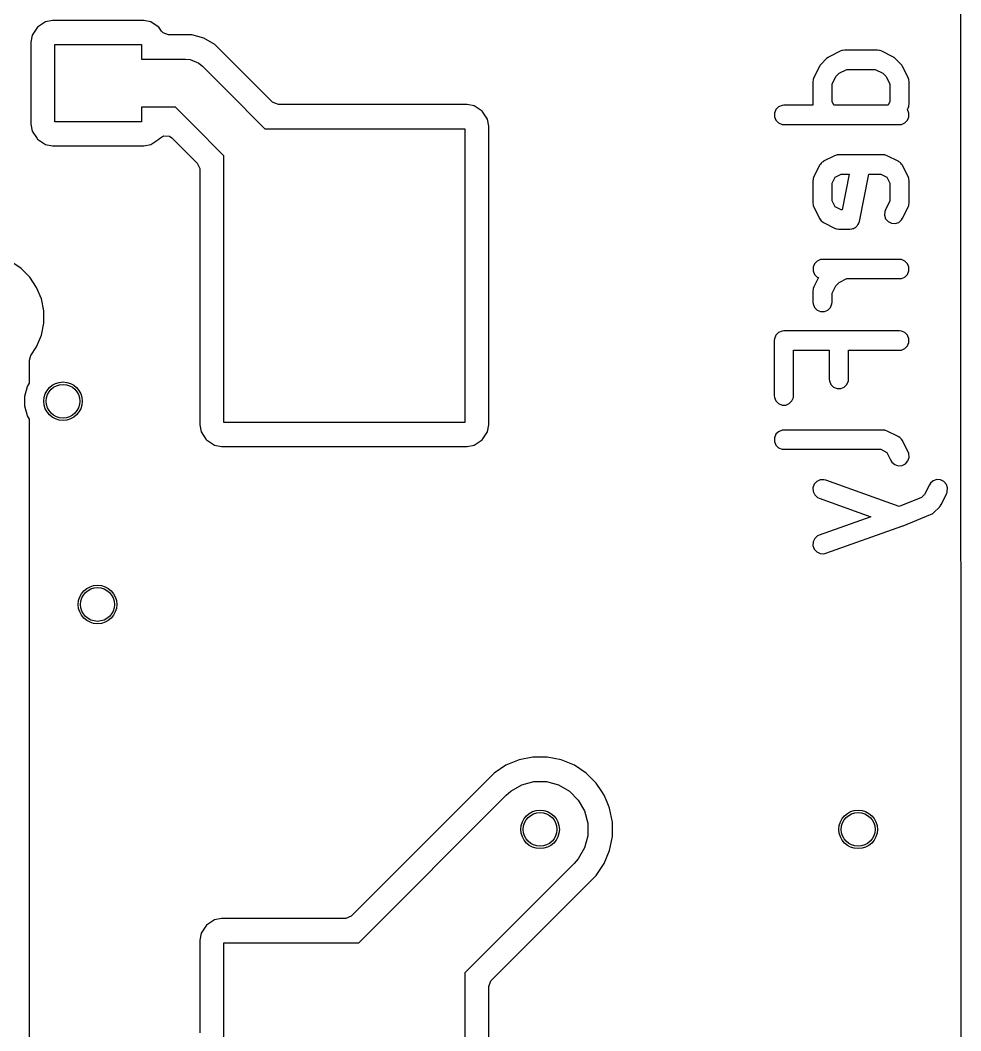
# Model space of a CAD drawing. Extents: x 4.82 to 6.81, y -4.86 to -2.87.
# Drawn here: x 6.4224 to 6.8069, y -4.3972 to -3.9842 of the extents above; entities that cross this region are included whole.
import ezdxf

# ---------------------------------------------------------------- set-up
doc = ezdxf.new("R2010")
doc.units = 0
doc.header["$MEASUREMENT"] = 0
doc.layers.add('BLACK', color=7, linetype='CONTINUOUS')

msp = doc.modelspace()

# ---------------------------------------------------------------- linework, layer by layer
at = {"layer": 'BLACK', "linetype": 'CONTINUOUS'}
for p, q in [((6.80671, -3.82458), (6.80671, -4.20496)), ((6.43271, -3.98488), (6.42944, -3.98706)), ((6.43558, -3.98431), (6.43271, -3.98488)), ((6.47296, -3.98431), (6.43558, -3.98431)), ((6.43558, -3.98431), (6.43558, -3.98431)), ((6.47584, -3.98488), (6.47296, -3.98431)), ((6.47296, -3.98431), (6.47296, -3.98431)), ((6.47839, -3.98659), (6.47584, -3.98488)), ((6.42944, -3.98706), (6.42727, -3.99033)), ((6.42944, -3.98706), (6.42944, -3.98706)), ((6.4791, -3.98706), (6.47839, -3.98659)), ((6.48017, -3.98866), (6.4791, -3.98706)), ((6.4791, -3.98706), (6.4791, -3.98706)), ((6.48083, -3.9894), (6.48017, -3.98866)), ((6.48308, -3.99022), (6.48083, -3.9894)), ((6.42727, -3.99033), (6.42669, -3.9932)), ((6.42669, -3.9932), (6.42669, -4.02664)), ((6.4925, -3.99022), (6.48308, -3.99022)), ((6.49751, -3.99156), (6.4925, -3.99022)), ((6.4925, -3.99022), (6.4925, -3.99022)), ((6.502, -3.99415), (6.49751, -3.99156)), ((6.49751, -3.99156), (6.49751, -3.99156)), ((6.43656, -4.02567), (6.43656, -3.99417)), ((6.43656, -3.99417), (6.47199, -3.99417)), ((6.47199, -3.99417), (6.47199, -4.00008)), ((6.5118, -4.00395), (6.502, -3.99415)), ((6.502, -3.99415), (6.502, -3.99415)), ((6.75755, -3.99689), (6.75305, -3.99914)), ((6.75827, -3.99661), (6.75755, -3.99689)), ((6.75841, -3.9966), (6.75827, -3.99661)), ((6.75854, -3.99655), (6.75841, -3.9966)), ((6.75931, -3.99647), (6.75854, -3.99655)), ((6.77281, -3.99647), (6.75931, -3.99647)), ((6.77358, -3.99655), (6.77281, -3.99647)), ((6.77371, -3.9966), (6.77358, -3.99655)), ((6.77385, -3.99661), (6.77371, -3.9966)), ((6.77457, -3.99689), (6.77385, -3.99661)), ((6.77907, -3.99914), (6.77457, -3.99689)), ((6.47199, -4.00008), (6.4899, -4.00008)), ((6.4899, -4.00008), (6.49182, -4.00027)), ((6.49182, -4.00027), (6.49537, -4.00174)), ((6.49537, -4.00174), (6.49537, -4.00174)), ((6.49537, -4.00174), (6.49686, -4.00296)), ((6.74978, -4.00212), (6.74953, -4.00243)), ((6.75203, -3.99987), (6.74978, -4.00212)), ((6.75233, -3.99963), (6.75203, -3.99987)), ((6.7524, -3.99955), (6.75233, -3.99963)), ((6.75252, -3.99947), (6.7524, -3.99955)), ((6.75262, -3.99938), (6.75252, -3.99947)), ((6.75272, -3.99934), (6.75262, -3.99938)), ((6.75305, -3.99914), (6.75272, -3.99934)), ((6.7794, -3.99934), (6.77907, -3.99914)), ((6.7795, -3.99938), (6.7794, -3.99934)), ((6.7796, -3.99947), (6.7795, -3.99938)), ((6.77972, -3.99955), (6.7796, -3.99947)), ((6.77979, -3.99963), (6.77972, -3.99955)), ((6.78009, -3.99987), (6.77979, -3.99963)), ((6.78234, -4.00212), (6.78009, -3.99987)), ((6.78259, -4.00243), (6.78234, -4.00212)), ((6.49686, -4.00296), (6.50686, -4.01296)), ((6.5255, -4.01765), (6.5118, -4.00395)), ((6.5118, -4.00395), (6.5118, -4.00395)), ((6.74904, -4.00315), (6.74679, -4.00765)), ((6.74925, -4.00282), (6.74904, -4.00315)), ((6.74929, -4.00272), (6.74925, -4.00282)), ((6.74938, -4.00261), (6.74929, -4.00272)), ((6.74945, -4.00249), (6.74938, -4.00261)), ((6.74953, -4.00243), (6.74945, -4.00249)), ((6.7558, -4.00724), (6.75714, -4.00589)), ((6.75714, -4.00589), (6.76024, -4.00435)), ((6.76024, -4.00435), (6.77188, -4.00435)), ((6.77188, -4.00435), (6.77498, -4.00589)), ((6.77498, -4.00589), (6.77632, -4.00724)), ((6.78267, -4.00249), (6.78259, -4.00243)), ((6.78274, -4.00261), (6.78267, -4.00249)), ((6.78283, -4.00272), (6.78274, -4.00261)), ((6.78287, -4.00282), (6.78283, -4.00272)), ((6.78308, -4.00315), (6.78287, -4.00282)), ((6.78533, -4.00765), (6.78308, -4.00315)), ((6.74645, -4.00864), (6.74638, -4.00941)), ((6.74638, -4.00941), (6.74638, -4.01841)), ((6.74651, -4.00851), (6.74645, -4.00864)), ((6.74652, -4.00837), (6.74651, -4.00851)), ((6.74679, -4.00765), (6.74652, -4.00837)), ((6.75425, -4.01034), (6.7558, -4.00724)), ((6.75425, -4.01748), (6.75425, -4.01034)), ((6.77632, -4.00724), (6.77787, -4.01034)), ((6.77787, -4.01034), (6.77787, -4.01748)), ((6.78561, -4.00837), (6.78533, -4.00765)), ((6.78562, -4.00851), (6.78561, -4.00837)), ((6.78567, -4.00864), (6.78562, -4.00851)), ((6.78575, -4.00941), (6.78567, -4.00864)), ((6.78575, -4.01841), (6.78575, -4.00941)), ((6.50686, -4.01296), (6.52244, -4.02854)), ((6.52573, -4.01786), (6.5255, -4.01765)), ((6.52798, -4.01868), (6.52573, -4.01786)), ((6.60509, -4.01868), (6.52798, -4.01868)), ((6.60796, -4.01925), (6.60509, -4.01868)), ((6.60509, -4.01868), (6.60509, -4.01868)), ((6.74638, -4.01841), (6.74643, -4.01897)), ((6.755, -4.01897), (6.75425, -4.01748)), ((6.77787, -4.01748), (6.77713, -4.01897)), ((6.78567, -4.01917), (6.78575, -4.01841)), ((6.48582, -4.01976), (6.47199, -4.01976)), ((6.47199, -4.01976), (6.47199, -4.02567)), ((6.49294, -4.02688), (6.48582, -4.01976)), ((6.61122, -4.02143), (6.60796, -4.01925)), ((6.6134, -4.0247), (6.61122, -4.02143)), ((6.61122, -4.02143), (6.61122, -4.02143)), ((6.73129, -4.02072), (6.7307, -4.02214)), ((6.7307, -4.02214), (6.7307, -4.02367)), ((6.73238, -4.01963), (6.73129, -4.02072)), ((6.7338, -4.01904), (6.73238, -4.01963)), ((6.73456, -4.01897), (6.7338, -4.01904)), ((6.74643, -4.01897), (6.73456, -4.01897)), ((6.77713, -4.01897), (6.755, -4.01897)), ((6.78506, -4.0207), (6.78533, -4.02017)), ((6.78508, -4.02072), (6.78506, -4.0207)), ((6.78567, -4.02214), (6.78508, -4.02072)), ((6.78533, -4.02017), (6.78561, -4.01945)), ((6.78561, -4.01945), (6.78562, -4.01931)), ((6.78562, -4.01931), (6.78567, -4.01917)), ((6.78567, -4.02367), (6.78567, -4.02214)), ((6.42669, -4.02664), (6.42727, -4.02952)), ((6.47199, -4.02567), (6.43656, -4.02567)), ((6.50569, -4.03963), (6.49294, -4.02688)), ((6.61398, -4.02757), (6.6134, -4.0247)), ((6.6134, -4.0247), (6.6134, -4.0247)), ((6.6134, -4.0247), (6.6134, -4.0247)), ((6.7307, -4.02367), (6.73129, -4.02509)), ((6.73129, -4.02509), (6.73238, -4.02618)), ((6.73238, -4.02618), (6.7338, -4.02677)), ((6.7338, -4.02677), (6.73456, -4.02684)), ((6.73456, -4.02684), (6.78181, -4.02684)), ((6.78181, -4.02684), (6.78258, -4.02677)), ((6.78258, -4.02677), (6.784, -4.02618)), ((6.784, -4.02618), (6.78508, -4.02509)), ((6.78508, -4.02509), (6.78567, -4.02367)), ((6.42727, -4.02952), (6.42727, -4.02952)), ((6.42727, -4.02952), (6.42928, -4.03254)), ((6.52244, -4.02854), (6.60411, -4.02854)), ((6.60411, -4.02854), (6.60411, -4.14862)), ((6.61398, -4.14959), (6.61398, -4.02757)), ((6.42928, -4.03254), (6.42944, -4.03278)), ((6.42944, -4.03278), (6.43271, -4.03496)), ((6.43271, -4.03496), (6.43558, -4.03553)), ((6.47296, -4.03553), (6.47584, -4.03496)), ((6.47584, -4.03496), (6.4791, -4.03278)), ((6.4791, -4.03278), (6.47934, -4.03254)), ((6.4791, -4.03278), (6.4791, -4.03278)), ((6.47934, -4.03254), (6.4794, -4.0326)), ((6.4794, -4.0326), (6.48098, -4.03144)), ((6.48098, -4.03144), (6.48337, -4.0316)), ((6.48337, -4.0316), (6.48444, -4.03232)), ((6.48444, -4.03232), (6.4948, -4.04269)), ((6.43558, -4.03553), (6.43558, -4.03553)), ((6.43558, -4.03553), (6.47296, -4.03553)), ((6.47296, -4.03553), (6.47296, -4.03553)), ((6.75602, -4.03936), (6.7553, -4.03963)), ((6.75616, -4.03935), (6.75602, -4.03936)), ((6.75629, -4.03929), (6.75616, -4.03935)), ((6.75706, -4.03922), (6.75629, -4.03929)), ((6.77506, -4.03922), (6.75706, -4.03922)), ((6.77583, -4.03929), (6.77506, -4.03922)), ((6.77596, -4.03935), (6.77583, -4.03929)), ((6.7761, -4.03936), (6.77596, -4.03935)), ((6.77682, -4.03963), (6.7761, -4.03936)), ((6.4948, -4.04269), (6.49581, -4.04486)), ((6.50569, -4.14862), (6.50569, -4.03963)), ((6.74912, -4.04351), (6.74904, -4.04364)), ((6.74914, -4.04345), (6.74912, -4.04351)), ((6.74921, -4.04338), (6.74914, -4.04345)), ((6.74945, -4.04299), (6.74921, -4.04338)), ((6.74983, -4.04267), (6.74945, -4.04299)), ((6.75015, -4.04229), (6.74983, -4.04267)), ((6.75054, -4.04205), (6.75015, -4.04229)), ((6.75061, -4.04198), (6.75054, -4.04205)), ((6.75067, -4.04196), (6.75061, -4.04198)), ((6.7508, -4.04188), (6.75067, -4.04196)), ((6.7553, -4.03963), (6.7508, -4.04188)), ((6.78132, -4.04188), (6.77682, -4.03963)), ((6.78145, -4.04196), (6.78132, -4.04188)), ((6.78151, -4.04198), (6.78145, -4.04196)), ((6.78158, -4.04205), (6.78151, -4.04198)), ((6.78197, -4.04229), (6.78158, -4.04205)), ((6.7823, -4.04267), (6.78197, -4.04229)), ((6.78267, -4.04299), (6.7823, -4.04267)), ((6.78291, -4.04338), (6.78267, -4.04299)), ((6.78298, -4.04345), (6.78291, -4.04338)), ((6.783, -4.04351), (6.78298, -4.04345)), ((6.78308, -4.04364), (6.783, -4.04351)), ((6.49581, -4.04486), (6.49583, -4.04516)), ((6.49583, -4.04516), (6.49583, -4.14959)), ((6.74904, -4.04364), (6.74679, -4.04814)), ((6.7555, -4.04834), (6.75799, -4.04709)), ((6.75799, -4.04709), (6.76126, -4.04709)), ((6.76126, -4.04709), (6.75833, -4.06171)), ((6.76542, -4.06642), (6.76929, -4.04709)), ((6.76929, -4.04709), (6.77413, -4.04709)), ((6.77413, -4.04709), (6.77662, -4.04834)), ((6.78533, -4.04814), (6.78308, -4.04364)), ((6.74645, -4.04913), (6.74638, -4.0499)), ((6.74638, -4.0499), (6.74638, -4.0589)), ((6.74651, -4.049), (6.74645, -4.04913)), ((6.74652, -4.04886), (6.74651, -4.049)), ((6.74679, -4.04814), (6.74652, -4.04886)), ((6.75425, -4.05083), (6.7555, -4.04834)), ((6.75425, -4.05797), (6.75425, -4.05083)), ((6.77662, -4.04834), (6.77787, -4.05083)), ((6.77787, -4.05083), (6.77787, -4.05797)), ((6.78561, -4.04886), (6.78533, -4.04814)), ((6.78562, -4.049), (6.78561, -4.04886)), ((6.78567, -4.04913), (6.78562, -4.049)), ((6.78575, -4.0499), (6.78567, -4.04913)), ((6.78575, -4.0589), (6.78575, -4.0499)), ((6.74638, -4.0589), (6.74645, -4.05967)), ((6.74645, -4.05967), (6.74651, -4.0598)), ((6.74651, -4.0598), (6.74652, -4.05994)), ((6.74652, -4.05994), (6.74679, -4.06066)), ((6.7555, -4.06047), (6.75425, -4.05797)), ((6.77787, -4.05797), (6.77604, -4.06164)), ((6.78533, -4.06066), (6.78561, -4.05994)), ((6.78561, -4.05994), (6.78562, -4.0598)), ((6.78562, -4.0598), (6.78567, -4.05967)), ((6.78567, -4.05967), (6.78575, -4.0589)), ((6.74679, -4.06066), (6.74904, -4.06516)), ((6.75799, -4.06171), (6.7555, -4.06047)), ((6.75833, -4.06171), (6.75799, -4.06171)), ((6.77576, -4.06236), (6.77565, -4.06389)), ((6.77565, -4.06389), (6.77614, -4.06535)), ((6.77604, -4.06164), (6.77576, -4.06236)), ((6.78308, -4.06516), (6.78533, -4.06066)), ((6.74904, -4.06516), (6.74912, -4.06529)), ((6.74912, -4.06529), (6.74914, -4.06535)), ((6.74914, -4.06535), (6.74921, -4.06543)), ((6.74921, -4.06543), (6.74945, -4.06581)), ((6.74945, -4.06581), (6.74983, -4.06614)), ((6.74983, -4.06614), (6.75015, -4.06651)), ((6.75015, -4.06651), (6.75054, -4.06676)), ((6.75054, -4.06676), (6.75061, -4.06682)), ((6.75061, -4.06682), (6.75067, -4.06684)), ((6.75067, -4.06684), (6.7508, -4.06692)), ((6.7508, -4.06692), (6.7553, -4.06917)), ((6.76434, -4.06844), (6.76456, -4.06811)), ((6.76456, -4.06811), (6.76483, -4.06784)), ((6.76483, -4.06784), (6.76498, -4.06748)), ((6.76498, -4.06748), (6.7652, -4.06716)), ((6.7652, -4.06716), (6.76542, -4.06642)), ((6.76542, -4.06642), (6.76542, -4.06642)), ((6.76542, -4.06642), (6.76542, -4.06642)), ((6.76542, -4.06642), (6.76542, -4.06642)), ((6.77614, -4.06535), (6.77715, -4.06651)), ((6.77715, -4.06651), (6.77852, -4.0672)), ((6.77852, -4.0672), (6.78005, -4.06731)), ((6.78005, -4.06731), (6.78151, -4.06682)), ((6.78151, -4.06682), (6.78267, -4.06581)), ((6.78267, -4.06581), (6.78308, -4.06516)), ((6.7553, -4.06917), (6.75602, -4.06945)), ((6.75602, -4.06945), (6.75616, -4.06946)), ((6.75616, -4.06946), (6.75629, -4.06951)), ((6.75629, -4.06951), (6.75706, -4.06959)), ((6.75706, -4.06959), (6.76156, -4.06959)), ((6.76156, -4.06959), (6.76233, -4.06951)), ((6.76156, -4.06959), (6.76156, -4.06959)), ((6.76233, -4.06951), (6.76269, -4.06936)), ((6.76269, -4.06936), (6.76306, -4.06929)), ((6.76306, -4.06929), (6.76339, -4.06907)), ((6.76339, -4.06907), (6.76375, -4.06892)), ((6.76375, -4.06892), (6.76402, -4.06865)), ((6.76402, -4.06865), (6.76434, -4.06844)), ((6.42276, -4.08562), (6.41857, -4.08282)), ((6.74704, -4.08371), (6.74645, -4.08513)), ((6.74813, -4.08262), (6.74704, -4.08371)), ((6.74954, -4.08204), (6.74813, -4.08262)), ((6.75031, -4.08196), (6.74954, -4.08204)), ((6.78181, -4.08196), (6.75031, -4.08196)), ((6.78258, -4.08204), (6.78181, -4.08196)), ((6.784, -4.08262), (6.78258, -4.08204)), ((6.78508, -4.08371), (6.784, -4.08262)), ((6.78567, -4.08513), (6.78508, -4.08371)), ((6.42633, -4.08919), (6.42276, -4.08562)), ((6.74645, -4.08513), (6.74645, -4.08667)), ((6.74645, -4.08667), (6.74704, -4.08809)), ((6.74704, -4.08809), (6.74813, -4.08917)), ((6.784, -4.08917), (6.78508, -4.08809)), ((6.78508, -4.08809), (6.78567, -4.08667)), ((6.78567, -4.08667), (6.78567, -4.08513)), ((6.42913, -4.09338), (6.42633, -4.08919)), ((6.74866, -4.08939), (6.74679, -4.09314)), ((6.74813, -4.08917), (6.74866, -4.08939)), ((6.75425, -4.09583), (6.7558, -4.09273)), ((6.7558, -4.09273), (6.75714, -4.09138)), ((6.75714, -4.09138), (6.76024, -4.08983)), ((6.76024, -4.08983), (6.78181, -4.08983)), ((6.78181, -4.08983), (6.78258, -4.08976)), ((6.78258, -4.08976), (6.784, -4.08917)), ((6.43106, -4.09804), (6.42913, -4.09338)), ((6.74645, -4.09413), (6.74638, -4.0949)), ((6.74638, -4.0949), (6.74638, -4.0994)), ((6.74651, -4.094), (6.74645, -4.09413)), ((6.74652, -4.09386), (6.74651, -4.094)), ((6.74679, -4.09314), (6.74652, -4.09386)), ((6.75425, -4.0994), (6.75425, -4.09583)), ((6.43205, -4.10299), (6.43106, -4.09804)), ((6.74638, -4.0994), (6.74645, -4.10016)), ((6.74645, -4.10016), (6.74704, -4.10158)), ((6.75359, -4.10158), (6.75417, -4.10016)), ((6.75417, -4.10016), (6.75425, -4.0994)), ((6.43205, -4.10803), (6.43205, -4.10299)), ((6.74704, -4.10158), (6.74813, -4.10267)), ((6.74813, -4.10267), (6.74954, -4.10326)), ((6.74954, -4.10326), (6.75108, -4.10326)), ((6.75108, -4.10326), (6.7525, -4.10267)), ((6.7525, -4.10267), (6.75359, -4.10158)), ((6.43106, -4.11298), (6.43205, -4.10803)), ((6.42913, -4.11764), (6.43106, -4.11298)), ((6.73129, -4.11296), (6.7307, -4.11438)), ((6.73238, -4.11187), (6.73129, -4.11296)), ((6.7338, -4.11128), (6.73238, -4.11187)), ((6.73456, -4.11121), (6.7338, -4.11128)), ((6.78181, -4.11121), (6.73456, -4.11121)), ((6.78258, -4.11128), (6.78181, -4.11121)), ((6.784, -4.11187), (6.78258, -4.11128)), ((6.78508, -4.11296), (6.784, -4.11187)), ((6.78567, -4.11438), (6.78508, -4.11296)), ((6.42673, -4.12124), (6.42913, -4.11764)), ((6.7307, -4.11438), (6.73063, -4.11514)), ((6.73063, -4.11514), (6.73063, -4.13764)), ((6.784, -4.11842), (6.78508, -4.11733)), ((6.78508, -4.11733), (6.78567, -4.11591)), ((6.78567, -4.11591), (6.78567, -4.11438)), ((6.42614, -4.12318), (6.42673, -4.12124)), ((6.7385, -4.13764), (6.7385, -4.11908)), ((6.7385, -4.11908), (6.75312, -4.11908)), ((6.75312, -4.11908), (6.75312, -4.13089)), ((6.761, -4.13089), (6.761, -4.11908)), ((6.761, -4.11908), (6.78181, -4.11908)), ((6.78181, -4.11908), (6.78258, -4.11901)), ((6.78258, -4.11901), (6.784, -4.11842)), ((6.42614, -4.13253), (6.42614, -4.12318)), ((6.42429, -4.13787), (6.42535, -4.13389)), ((6.42535, -4.13389), (6.42614, -4.13253)), ((6.75312, -4.13089), (6.7532, -4.13166)), ((6.7532, -4.13166), (6.75379, -4.13308)), ((6.75379, -4.13308), (6.75487, -4.13417)), ((6.75487, -4.13417), (6.75629, -4.13475)), ((6.75783, -4.13475), (6.75925, -4.13417)), ((6.75925, -4.13417), (6.76034, -4.13308)), ((6.76034, -4.13308), (6.76092, -4.13166)), ((6.76092, -4.13166), (6.761, -4.13089)), ((6.42429, -4.14198), (6.42429, -4.13787)), ((6.73063, -4.13764), (6.7307, -4.13841)), ((6.7307, -4.13841), (6.73129, -4.13983)), ((6.73784, -4.13983), (6.73843, -4.13841)), ((6.73843, -4.13841), (6.7385, -4.13764)), ((6.75629, -4.13475), (6.75783, -4.13475)), ((6.42535, -4.14595), (6.42429, -4.14198)), ((6.73129, -4.13983), (6.73238, -4.14091)), ((6.73238, -4.14091), (6.7338, -4.1415)), ((6.7338, -4.1415), (6.73533, -4.1415)), ((6.73533, -4.1415), (6.73675, -4.14091)), ((6.73675, -4.14091), (6.73784, -4.13983)), ((6.42614, -4.14732), (6.42535, -4.14595)), ((6.42614, -4.43102), (6.42614, -4.14732)), ((6.49583, -4.14959), (6.4964, -4.15247)), ((6.60411, -4.14862), (6.50569, -4.14862)), ((6.6134, -4.15247), (6.61398, -4.14959)), ((6.4964, -4.15247), (6.4964, -4.15247)), ((6.4964, -4.15247), (6.49834, -4.15538)), ((6.61122, -4.15573), (6.6134, -4.15247)), ((6.73129, -4.15345), (6.7307, -4.15487)), ((6.7307, -4.15487), (6.7307, -4.15641)), ((6.73238, -4.15237), (6.73129, -4.15345)), ((6.7338, -4.15178), (6.73238, -4.15237)), ((6.73456, -4.1517), (6.7338, -4.15178)), ((6.77506, -4.1517), (6.73456, -4.1517)), ((6.77583, -4.15178), (6.77506, -4.1517)), ((6.77596, -4.15183), (6.77583, -4.15178)), ((6.7761, -4.15184), (6.77596, -4.15183)), ((6.77682, -4.15212), (6.7761, -4.15184)), ((6.78132, -4.15437), (6.77682, -4.15212)), ((6.78145, -4.15445), (6.78132, -4.15437)), ((6.78151, -4.15447), (6.78145, -4.15445)), ((6.78158, -4.15453), (6.78151, -4.15447)), ((6.78197, -4.15478), (6.78158, -4.15453)), ((6.7823, -4.15515), (6.78197, -4.15478)), ((6.49834, -4.15538), (6.49858, -4.15573)), ((6.49858, -4.15573), (6.50184, -4.15791)), ((6.50184, -4.15791), (6.50472, -4.15848)), ((6.50472, -4.15848), (6.50472, -4.15848)), ((6.50472, -4.15848), (6.60509, -4.15848)), ((6.60509, -4.15848), (6.60796, -4.15791)), ((6.60509, -4.15848), (6.60509, -4.15848)), ((6.60796, -4.15791), (6.61122, -4.15573)), ((6.7307, -4.15641), (6.73129, -4.15783)), ((6.73129, -4.15783), (6.73238, -4.15891)), ((6.73238, -4.15891), (6.7338, -4.1595)), ((6.78267, -4.15548), (6.7823, -4.15515)), ((6.78291, -4.15586), (6.78267, -4.15548)), ((6.78298, -4.15594), (6.78291, -4.15586)), ((6.783, -4.156), (6.78298, -4.15594)), ((6.78308, -4.15613), (6.783, -4.156)), ((6.78533, -4.16063), (6.78308, -4.15613)), ((6.7338, -4.1595), (6.73456, -4.15958)), ((6.73456, -4.15958), (6.77413, -4.15958)), ((6.77413, -4.15958), (6.77662, -4.16082)), ((6.77662, -4.16082), (6.77829, -4.16415)), ((6.78523, -4.16434), (6.78571, -4.16288)), ((6.78561, -4.16135), (6.78533, -4.16063)), ((6.78571, -4.16288), (6.78561, -4.16135)), ((6.77829, -4.16415), (6.7787, -4.1648)), ((6.7787, -4.1648), (6.77986, -4.16581)), ((6.77986, -4.16581), (6.78132, -4.16629)), ((6.78132, -4.16629), (6.78285, -4.16619)), ((6.78285, -4.16619), (6.78422, -4.1655)), ((6.78422, -4.1655), (6.78523, -4.16434)), ((6.74693, -4.17386), (6.74642, -4.17531)), ((6.74642, -4.17531), (6.74649, -4.17685)), ((6.74797, -4.17273), (6.74693, -4.17386)), ((6.74935, -4.17207), (6.74797, -4.17273)), ((6.75089, -4.17199), (6.74935, -4.17207)), ((6.75164, -4.17218), (6.75089, -4.17199)), ((6.78173, -4.18293), (6.75164, -4.17218)), ((6.79404, -4.17413), (6.79207, -4.17805)), ((6.79445, -4.17347), (6.79404, -4.17413)), ((6.79561, -4.17247), (6.79445, -4.17347)), ((6.79706, -4.17198), (6.79561, -4.17247)), ((6.7986, -4.17209), (6.79706, -4.17198)), ((6.79997, -4.17278), (6.7986, -4.17209)), ((6.80098, -4.17394), (6.79997, -4.17278)), ((6.80146, -4.17539), (6.80098, -4.17394)), ((6.80135, -4.17693), (6.80146, -4.17539)), ((6.74649, -4.17685), (6.74715, -4.17823)), ((6.74715, -4.17823), (6.74829, -4.17926)), ((6.74829, -4.17926), (6.74899, -4.17959)), ((6.74899, -4.17959), (6.7701, -4.18714)), ((6.79084, -4.17928), (6.78173, -4.18293)), ((6.79207, -4.17805), (6.79084, -4.17928)), ((6.79883, -4.18215), (6.80108, -4.17765)), ((6.80108, -4.17765), (6.80135, -4.17693)), ((6.79584, -4.18542), (6.79809, -4.18317)), ((6.79809, -4.18317), (6.79834, -4.18287)), ((6.79834, -4.18287), (6.79842, -4.1828)), ((6.79842, -4.1828), (6.79849, -4.18268)), ((6.79849, -4.18268), (6.79858, -4.18257)), ((6.79858, -4.18257), (6.79862, -4.18248)), ((6.79862, -4.18248), (6.79883, -4.18215)), ((6.7701, -4.18714), (6.74899, -4.19468)), ((6.78327, -4.19079), (6.79452, -4.18629)), ((6.79452, -4.18629), (6.7952, -4.18594)), ((6.7952, -4.18594), (6.79522, -4.18592)), ((6.79522, -4.18592), (6.79524, -4.18591)), ((6.79524, -4.18591), (6.79584, -4.18542)), ((6.75164, -4.20209), (6.78313, -4.19084)), ((6.78313, -4.19084), (6.7832, -4.19081)), ((6.7832, -4.19081), (6.78327, -4.19079)), ((6.74715, -4.19604), (6.74649, -4.19742)), ((6.74829, -4.19501), (6.74715, -4.19604)), ((6.74899, -4.19468), (6.74829, -4.19501)), ((6.74649, -4.19742), (6.74642, -4.19896)), ((6.74642, -4.19896), (6.74693, -4.20041)), ((6.74693, -4.20041), (6.74797, -4.20154)), ((6.74797, -4.20154), (6.74935, -4.2022)), ((6.74935, -4.2022), (6.75089, -4.20228)), ((6.75089, -4.20228), (6.75164, -4.20209)), ((6.80671, -4.20496), (6.80673, -4.20499)), ((6.80673, -4.20499), (6.80685, -4.2059)), ((6.80685, -4.2059), (6.80685, -4.85337)), ((6.62628, -4.28651), (6.62091, -4.28874)), ((6.63199, -4.28537), (6.62628, -4.28651)), ((6.63781, -4.28537), (6.63199, -4.28537)), ((6.63199, -4.28537), (6.63199, -4.28537)), ((6.64352, -4.28651), (6.63781, -4.28537)), ((6.63781, -4.28537), (6.63781, -4.28537)), ((6.6489, -4.28874), (6.64352, -4.28651)), ((6.64352, -4.28651), (6.64352, -4.28651)), ((6.62091, -4.28874), (6.61607, -4.29197)), ((6.62091, -4.28874), (6.62091, -4.28874)), ((6.65374, -4.29197), (6.6489, -4.28874)), ((6.6489, -4.28874), (6.6489, -4.28874)), ((6.6489, -4.28874), (6.6489, -4.28874)), ((6.61607, -4.29197), (6.5577, -4.35033)), ((6.62737, -4.29673), (6.63233, -4.2954)), ((6.63233, -4.2954), (6.63747, -4.2954)), ((6.63747, -4.2954), (6.64243, -4.29673)), ((6.65785, -4.29609), (6.65374, -4.29197)), ((6.65374, -4.29197), (6.65374, -4.29197)), ((6.65374, -4.29197), (6.65374, -4.29197)), ((6.62098, -4.301), (6.62292, -4.2993)), ((6.62292, -4.2993), (6.62737, -4.29673)), ((6.64243, -4.29673), (6.64689, -4.2993)), ((6.64689, -4.2993), (6.65052, -4.30294)), ((6.66009, -4.29943), (6.65785, -4.29609)), ((6.65785, -4.29609), (6.65785, -4.29609)), ((6.65785, -4.29609), (6.65785, -4.29609)), ((6.66109, -4.30093), (6.66009, -4.29943)), ((6.56076, -4.36122), (6.62098, -4.301)), ((6.65052, -4.30294), (6.65309, -4.30739)), ((6.66227, -4.30378), (6.66109, -4.30093)), ((6.65309, -4.30739), (6.65442, -4.31235)), ((6.66285, -4.30519), (6.66227, -4.30378)), ((6.66331, -4.3063), (6.66285, -4.30519)), ((6.66445, -4.31201), (6.66331, -4.3063)), ((6.66445, -4.31783), (6.66445, -4.31201)), ((6.65442, -4.31235), (6.65442, -4.31749)), ((6.65442, -4.31749), (6.65309, -4.32245)), ((6.66331, -4.32354), (6.66445, -4.31783)), ((6.65309, -4.32245), (6.65052, -4.3269)), ((6.66109, -4.32892), (6.66331, -4.32354)), ((6.65052, -4.3269), (6.64882, -4.32884)), ((6.64882, -4.32884), (6.60411, -4.37355)), ((6.65785, -4.33376), (6.66109, -4.32892)), ((6.615, -4.37661), (6.65785, -4.33376)), ((6.50184, -4.35193), (6.49858, -4.35411)), ((6.50472, -4.35136), (6.50184, -4.35193)), ((6.55523, -4.35136), (6.50472, -4.35136)), ((6.55553, -4.35134), (6.55523, -4.35136)), ((6.5577, -4.35033), (6.55553, -4.35134)), ((6.4964, -4.35737), (6.49583, -4.36025)), ((6.49858, -4.35411), (6.4964, -4.35737)), ((6.49858, -4.35411), (6.49858, -4.35411)), ((6.49583, -4.36025), (6.49583, -4.39805)), ((6.50569, -4.41142), (6.50569, -4.36122)), ((6.50569, -4.36122), (6.56076, -4.36122)), ((6.60411, -4.37355), (6.60411, -4.4813)), ((6.61398, -4.37908), (6.6148, -4.37683)), ((6.6148, -4.37683), (6.615, -4.37661)), ((6.61398, -4.48227), (6.61398, -4.37908))]:
    msp.add_line(p, q, dxfattribs=at)
at = {"layer": 'BLACK'}
for centre in [(6.4399, -4.13992), (6.454, -4.223), (6.6349, -4.31492), (6.7649, -4.31492)]:
    msp.add_circle(centre, 0.00787, dxfattribs=at)
at = {"layer": 'WHITE'}
for centre in [(6.4399, -4.13992), (6.454, -4.223), (6.6349, -4.31492), (6.7649, -4.31492)]:
    msp.add_circle(centre, 0.00689, dxfattribs=at)

doc.saveas('drawing.dxf')
